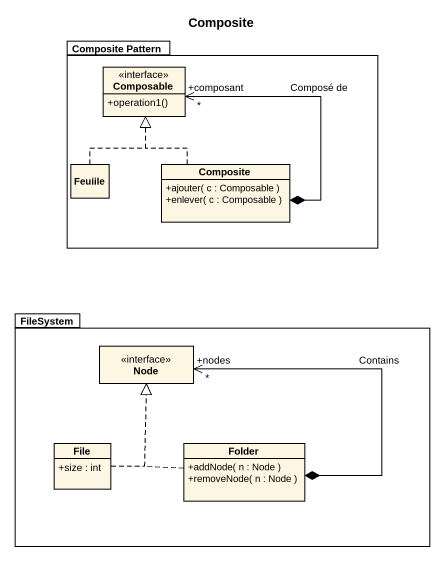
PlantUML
@startuml
title Composite
hide circle
hide empty members
skinparam classAttributeIconSize 0
package "Composite Pattern" as Composite_Pattern {
  interface Composable {
    +operation1()
  }
  class Feuiile
  class Composite {
    +ajouter( c : Composable )
    +enlever( c : Composable )
  }
}
package FileSystem {
  interface "Node" as Node_
  class "File" as File_ {
    +size : int
  }
  class "Folder" as Folder_ {
    +addNode( n : Node )
    +removeNode( n : Node )
  }
}
Feuiile .up.|> Composable
Composite .up.|> Composable
Composite *-up-> "+composant\n*" Composable : Composé de
File_ .up.|> Node_
Folder_ .up.|> Node_
Folder_ *-up-> "+nodes\n*" Node_ : Contains
@enduml
